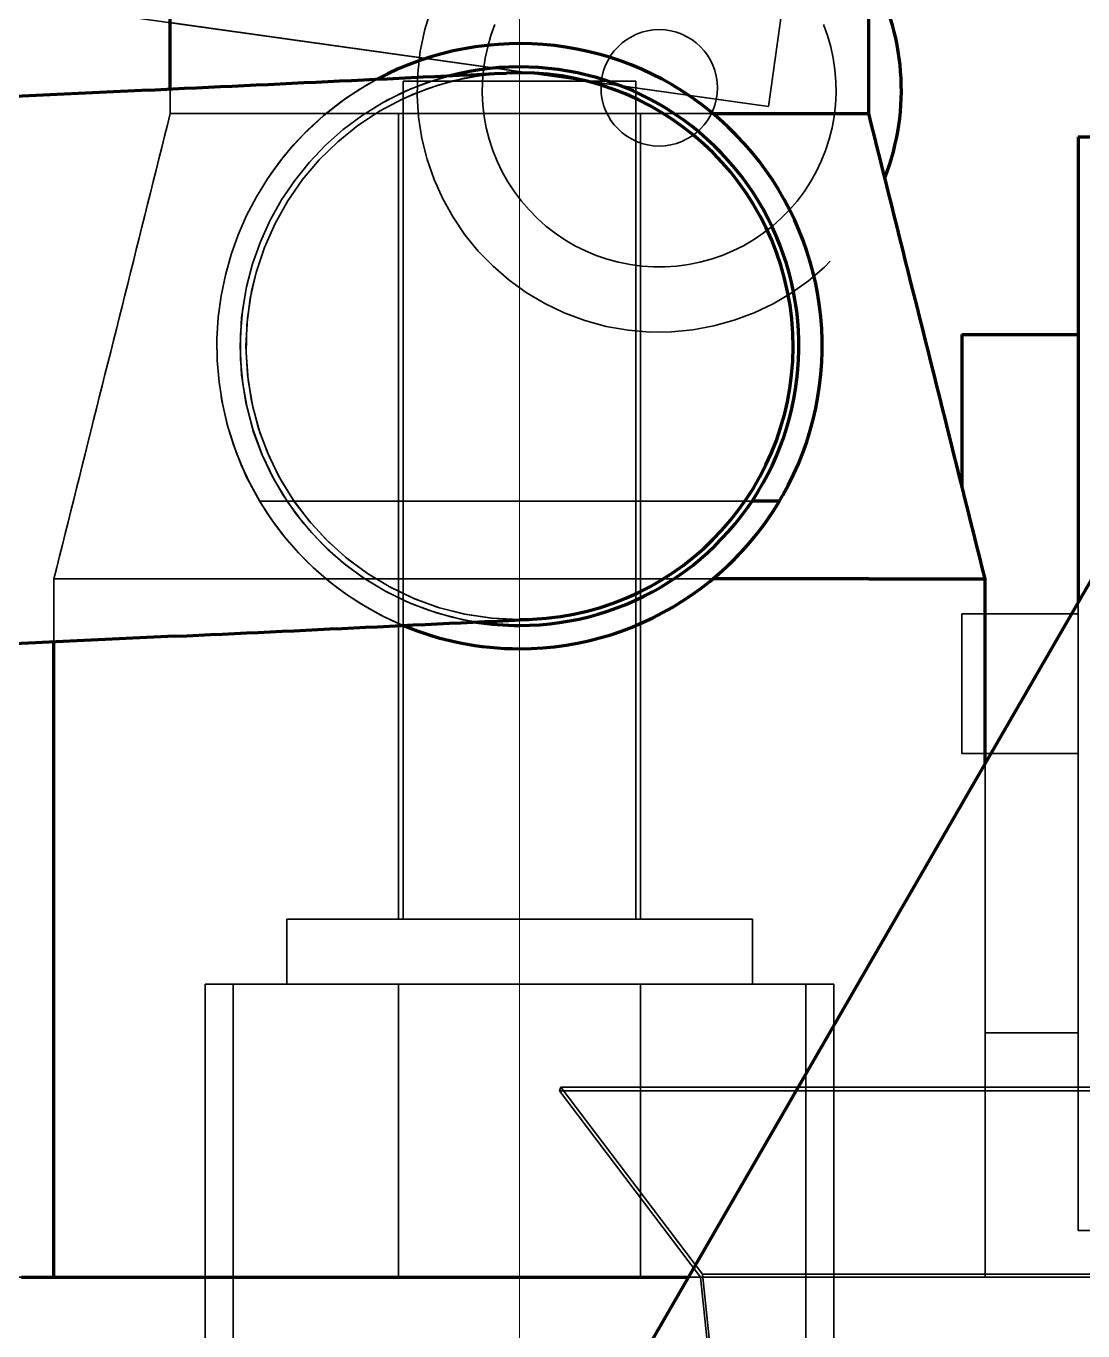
# Model space of a CAD drawing. Header units: millimetres. Extents: x 0 to 2382, y 0 to 420.
# Drawn here: x 292.79 to 297.33, y 332.71 to 338.31 of the extents above; entities that cross this region are included whole.
import ezdxf

# ---------------------------------------------------------------- set-up
doc = ezdxf.new("R2010")
doc.units = ezdxf.units.MM
doc.linetypes.add('IRAM-E-TRAZOS', pattern=[5, 4, -1])
doc.linetypes.add('IRAM-F-TRAZO-PUNTO', pattern=[20, 15, -2, 1, -2])
for name, color, linetype, lineweight in [('01-VISIBLE', 7, 'CONTINUOUS', 70), ('02-OCULTA', 4, 'IRAM-E-TRAZOS', 35), ('03-EJE', 1, 'IRAM-F-TRAZO-PUNTO', 18), ('08-FINA', 5, 'CONTINUOUS', 18)]:
    doc.layers.add(name, color=color, linetype=linetype, lineweight=lineweight)

msp = doc.modelspace()

# ---------------------------------------------------------------- linework, layer by layer
at = {"layer": '01-VISIBLE'}
for p, q in [((293.4125, 338.0432), (293.4125, 339.6382)), ((296.4125, 337.9382), (296.4125, 339.6382)), ((293.3204, 338.0388), (283.5379, 337.5735)), ((295.7432, 337.9382), (296.4125, 337.9382)), ((297.3125, 337.8382), (298.4671, 337.8382)), ((296.8125, 336.9882), (297.3125, 336.9882)), ((295.1524, 332.0971), (297.8126, 336.7047)), ((296.4125, 335.9382), (295.7432, 335.9382)), ((296.4125, 335.9382), (296.9125, 335.9382)), ((296.9125, 335.1456), (296.9125, 335.9382)), ((293.432, 335.6915), (283.6495, 335.2262)), ((292.9125, 332.9382), (292.9125, 335.6668))]:
    msp.add_line(p, q, dxfattribs=at)
for points in [[(293.3204, 338.0388), (293.3716, 338.0413), (293.4228, 338.0437), (293.474, 338.0461), (293.5252, 338.0486), (293.5764, 338.051), (293.6276, 338.0534), (293.6789, 338.0559), (293.7301, 338.0583), (293.7813, 338.0607), (293.8325, 338.0632), (293.8837, 338.0656), (293.9349, 338.0681), (293.9861, 338.0705), (294.0373, 338.0729), (294.0885, 338.0754), (294.1397, 338.0778), (294.191, 338.0802), (294.2422, 338.0827), (294.2934, 338.0851), (294.3446, 338.0875), (294.3958, 338.09), (294.447, 338.0924), (294.4982, 338.0948), (294.5494, 338.0973), (294.6006, 338.0997), (294.6518, 338.1022), (294.703, 338.1046), (294.7543, 338.107), (294.8055, 338.1095), (294.8567, 338.1119)], [(296.9125, 335.9382), (296.9003, 335.987), (296.8881, 336.0358), (296.8759, 336.0846), (296.8637, 336.1333), (296.8515, 336.1821), (296.8393, 336.2309), (296.8271, 336.2797), (296.8149, 336.3285), (296.8027, 336.3772), (296.7905, 336.426), (296.7784, 336.4748), (296.7662, 336.5236), (296.754, 336.5724), (296.7418, 336.6212), (296.7296, 336.6699), (296.7174, 336.7187), (296.7052, 336.7675), (296.693, 336.8163), (296.6808, 336.8651), (296.6686, 336.9138), (296.6564, 336.9626), (296.6442, 337.0114), (296.632, 337.0602), (296.6198, 337.109), (296.6076, 337.1577), (296.5954, 337.2065), (296.5832, 337.2553), (296.571, 337.3041), (296.5588, 337.3529), (296.5466, 337.4016), (296.5345, 337.4504), (296.5223, 337.4992), (296.5101, 337.548), (296.4979, 337.5968), (296.4857, 337.6455), (296.4735, 337.6943), (296.4613, 337.7431), (296.4491, 337.7919), (296.4369, 337.8407), (296.4247, 337.8894), (296.4125, 337.9382)], [(297.3125, 337.8382), (297.3125, 337.7869), (297.3125, 337.7357), (297.3125, 337.6844), (297.3125, 337.6331), (297.3125, 337.5818), (297.3125, 337.5306), (297.3125, 337.4793), (297.3125, 337.428), (297.3125, 337.3767), (297.3125, 337.3255), (297.3125, 337.2742), (297.3125, 337.2229), (297.3125, 337.1716), (297.3125, 337.1204), (297.3125, 337.0691), (297.3125, 337.0178), (297.3125, 336.9665), (297.3125, 336.9153), (297.3125, 336.864), (297.3125, 336.8127), (297.3125, 336.7614), (297.3125, 336.7102), (297.3125, 336.6589), (297.3125, 336.6076), (297.3125, 336.5563), (297.3125, 336.5051), (297.3125, 336.4538), (297.3125, 336.4025), (297.3125, 336.3512), (297.3125, 336.2999), (297.3125, 336.2487), (297.3125, 336.1974), (297.3125, 336.1461), (297.3125, 336.0948), (297.3125, 336.0436), (297.3125, 335.9923), (297.3125, 335.941), (297.3125, 335.8897), (297.3125, 335.8385)], [(296.8125, 336.9882), (296.8125, 336.9382), (296.8125, 336.8882), (296.8125, 336.8382), (296.8125, 336.7882), (296.8125, 336.7382), (296.8125, 336.6882), (296.8125, 336.6382), (296.8125, 336.5882), (296.8125, 336.5382), (296.8125, 336.4882), (296.8125, 336.4382), (296.8125, 336.3882), (296.8125, 336.3382)], [(295.7432, 335.9382), (295.7848, 335.9743), (295.8249, 336.0122), (295.8633, 336.0517), (295.9, 336.0928), (295.935, 336.1354), (295.9681, 336.1794), (295.9993, 336.2249), (296.0285, 336.2716)], [(296.0285, 336.2716), (296.0088, 336.2716), (295.9891, 336.2716), (295.9694, 336.2716), (295.9497, 336.2716), (295.93, 336.2716), (295.9103, 336.2716)], [(293.432, 335.6915), (293.4832, 335.6939), (293.5345, 335.6964), (293.5857, 335.6988), (293.6369, 335.7012), (293.6881, 335.7037), (293.7393, 335.7061), (293.7905, 335.7085), (293.8417, 335.711), (293.8929, 335.7134), (293.9441, 335.7158), (293.9953, 335.7183), (294.0466, 335.7207), (294.0978, 335.7231), (294.149, 335.7256), (294.2002, 335.728), (294.2514, 335.7305), (294.3026, 335.7329), (294.3538, 335.7353), (294.405, 335.7378), (294.4562, 335.7402), (294.5074, 335.7426), (294.5586, 335.7451), (294.6099, 335.7475), (294.6611, 335.7499), (294.7123, 335.7524), (294.7635, 335.7548), (294.8147, 335.7572), (294.8659, 335.7597), (294.9171, 335.7621), (294.9683, 335.7646)], [(292.773, 332.9382), (292.8233, 332.9382), (292.8736, 332.9382), (292.9238, 332.9382), (292.9741, 332.9382), (293.0244, 332.9382), (293.0746, 332.9382), (293.1249, 332.9382), (293.1751, 332.9382), (293.2254, 332.9382), (293.2757, 332.9382), (293.3259, 332.9382), (293.3762, 332.9382), (293.4265, 332.9382), (293.4767, 332.9382), (293.527, 332.9382), (293.5772, 332.9382), (293.6275, 332.9382), (293.6778, 332.9382), (293.728, 332.9382), (293.7783, 332.9382), (293.8286, 332.9382), (293.8788, 332.9382), (293.9291, 332.9382), (293.9794, 332.9382), (294.0296, 332.9382), (294.0799, 332.9382), (294.1301, 332.9382), (294.1804, 332.9382), (294.2307, 332.9382), (294.2809, 332.9382), (294.3312, 332.9382), (294.3815, 332.9382), (294.4317, 332.9382), (294.482, 332.9382), (294.5323, 332.9382), (294.5825, 332.9382), (294.6328, 332.9382), (294.683, 332.9382), (294.7333, 332.9382), (294.7836, 332.9382), (294.8338, 332.9382), (294.8841, 332.9382), (294.9344, 332.9382), (294.9846, 332.9382), (295.0349, 332.9382), (295.0851, 332.9382), (295.1354, 332.9382), (295.1857, 332.9382), (295.2359, 332.9382), (295.2862, 332.9382), (295.3365, 332.9382), (295.3867, 332.9382), (295.437, 332.9382), (295.4873, 332.9382), (295.5375, 332.9382), (295.5878, 332.9382), (295.638, 332.9382)]]:
    msp.add_lwpolyline(points, dxfattribs=at)
for centre, radius, start, end in [((295.5125, 338.0382), 1.04, -21.255, 30.0733), ((294.9125, 336.9382), 1.3, -90, 118.0547), ((294.9125, 336.9382), 1.2, -90, 104.4389), ((294.9125, 336.9382), 1.175, -87.2769, 92.7231), ((294.9125, 336.9382), 1.3, -112.6086, -90), ((294.9125, 336.9382), 1.2, -98.9928, -90), ((294.9125, 336.9382), 1.175, -90, -87.2769)]:
    msp.add_arc(centre, radius, start, end, dxfattribs=at)
at = {"layer": '02-OCULTA'}
for p, q in [((295.9817, 337.9677), (281.0583, 340.065)), ((293.4125, 337.9382), (293.4125, 339.6382)), ((293.4125, 337.9382), (293.4125, 339.6382)), ((293.4125, 337.9382), (293.4125, 339.6382)), ((296.4125, 337.9382), (296.4125, 339.6382)), ((296.4125, 337.9382), (296.4125, 339.6382)), ((296.4125, 337.9382), (296.4125, 339.6382)), ((295.9817, 337.9677), (296.2044, 339.5521)), ((295.9817, 337.9677), (296.2044, 339.5521)), ((295.9817, 337.9677), (293.4125, 338.3287)), ((294.4125, 334.4769), (294.4125, 338.0769)), ((295.4125, 334.4769), (295.4125, 338.0769)), ((295.4125, 338.0477), (295.4125, 338.0769)), ((293.4125, 337.9382), (293.4125, 338.0432)), ((293.4125, 337.9382), (295.7432, 337.9382)), ((296.4125, 337.9382), (293.4125, 337.9382)), ((296.4125, 337.9382), (293.4125, 337.9382)), ((296.4125, 337.9382), (293.4125, 337.9382)), ((294.3925, 334.4769), (294.3925, 337.9382)), ((295.4325, 334.4769), (295.4325, 337.9382)), ((297.8126, 336.7047), (295.1524, 332.0971)), ((292.9125, 335.9382), (293.4125, 335.9382)), ((293.4125, 335.9382), (292.9125, 335.9382)), ((292.9125, 335.6668), (292.9125, 335.9382)), ((292.9125, 332.9382), (292.9125, 335.9382)), ((294.0818, 335.9382), (293.4125, 335.9382)), ((296.4125, 335.9382), (293.4125, 335.9382)), ((296.9125, 335.9382), (296.4125, 335.9382)), ((296.9125, 332.9382), (296.9125, 335.9382)), ((296.8125, 335.7882), (297.3125, 335.7882)), ((296.8125, 335.1882), (297.3125, 335.1882)), ((296.9125, 332.9382), (296.9125, 335.1456)), ((293.9125, 334.1969), (293.9125, 334.4769)), ((295.9125, 334.1969), (295.9125, 334.4769)), ((293.5625, 330.6969), (293.5625, 334.1969)), ((293.6825, 330.6969), (293.6825, 334.1969)), ((294.3925, 332.9382), (294.3925, 334.1969)), ((295.4325, 332.9382), (295.4325, 334.1969)), ((296.1425, 330.6969), (296.1425, 334.1969)), ((296.2625, 330.6969), (296.2625, 334.1969)), ((296.9125, 333.9882), (297.3125, 333.9882)), ((295.0843, 333.7382), (295.0898, 333.7549)), ((297.6879, 333.7549), (295.0898, 333.7549)), ((295.0898, 333.7549), (295.6989, 332.9504)), ((297.6824, 333.7382), (295.0843, 333.7382)), ((295.69, 332.9382), (295.0843, 333.7382)), ((297.3125, 333.1382), (298.6865, 333.1382)), ((296.4125, 332.9382), (293.4125, 332.9382)), ((296.4125, 332.9382), (293.4125, 332.9382)), ((298.288, 332.9382), (295.69, 332.9382)), ((295.815, 331.7382), (295.69, 332.9382)), ((298.297, 332.9504), (295.6989, 332.9504)), ((295.6989, 332.9504), (295.825, 331.7403))]:
    msp.add_line(p, q, dxfattribs=at)
for points in [[(296.2182, 338.3203), (296.2353, 338.2731), (296.2493, 338.2248), (296.26, 338.1757), (296.2674, 338.126), (296.2716, 338.0759), (296.2724, 338.0257), (296.2699, 337.9755), (296.2641, 337.9255), (296.255, 337.8761), (296.2427, 337.8274), (296.2272, 337.7796), (296.2085, 337.7329), (296.1868, 337.6876), (296.1621, 337.6438), (296.1346, 337.6017), (296.1044, 337.5616), (296.0716, 337.5235), (296.0364, 337.4877), (295.9989, 337.4542), (295.9592, 337.4233), (295.9176, 337.3952), (295.8742, 337.3698), (295.8293, 337.3474), (295.7829, 337.328), (295.7354, 337.3116), (295.6869, 337.2985), (295.6376, 337.2886), (295.5878, 337.282), (295.5376, 337.2786), (295.4874, 337.2786), (295.4372, 337.282), (295.3874, 337.2886), (295.3381, 337.2985), (295.2896, 337.3116), (295.2421, 337.328), (295.1957, 337.3474), (295.1507, 337.3698), (295.1074, 337.3951), (295.0658, 337.4233), (295.0261, 337.4542), (294.9886, 337.4877), (294.9534, 337.5235), (294.9206, 337.5616), (294.8904, 337.6018), (294.8629, 337.6438), (294.8382, 337.6876), (294.8165, 337.7329), (294.7978, 337.7796), (294.7823, 337.8274), (294.7699, 337.8761), (294.7609, 337.9255), (294.7551, 337.9755), (294.7526, 338.0257), (294.7535, 338.0759), (294.7576, 338.126), (294.7651, 338.1757), (294.7758, 338.2248), (294.7897, 338.2731), (294.8068, 338.3203)], [(294.9125, 338.0769), (294.8625, 338.0769), (294.8125, 338.0769), (294.7625, 338.0769), (294.7125, 338.0769), (294.6625, 338.0769), (294.6125, 338.0769), (294.5625, 338.0769), (294.5125, 338.0769), (294.4625, 338.0769), (294.4125, 338.0769)], [(294.4125, 338.0769), (294.4625, 338.0769), (294.5125, 338.0769), (294.5625, 338.0769), (294.6125, 338.0769), (294.6625, 338.0769), (294.7125, 338.0769), (294.7625, 338.0769), (294.8125, 338.0769), (294.8625, 338.0769), (294.9125, 338.0769), (294.9625, 338.0769), (295.0125, 338.0769), (295.0625, 338.0769), (295.1125, 338.0769), (295.1625, 338.0769), (295.2125, 338.0769), (295.2625, 338.0769), (295.3125, 338.0769), (295.3625, 338.0769), (295.4125, 338.0769)], [(295.4125, 338.0769), (295.3625, 338.0769), (295.3125, 338.0769), (295.2625, 338.0769), (295.2125, 338.0769), (295.1625, 338.0769), (295.1125, 338.0769), (295.0625, 338.0769), (295.0125, 338.0769), (294.9625, 338.0769), (294.9125, 338.0769)], [(295.2045, 338.0769), (295.2392, 338.072), (295.2739, 338.0671), (295.3085, 338.0623), (295.3432, 338.0574), (295.3778, 338.0525), (295.4125, 338.0477)], [(295.4125, 338.0477), (295.3778, 338.0525), (295.3432, 338.0574), (295.3085, 338.0623), (295.2739, 338.0671), (295.2392, 338.072), (295.2045, 338.0769)], [(295.2045, 338.0769), (295.2392, 338.0769), (295.2739, 338.0769), (295.3085, 338.0769), (295.3432, 338.0769), (295.3778, 338.0769), (295.4125, 338.0769)], [(295.4125, 338.0769), (295.3778, 338.0769), (295.3432, 338.0769), (295.3085, 338.0769), (295.2739, 338.0769), (295.2392, 338.0769), (295.2045, 338.0769)], [(292.9125, 335.9382), (292.9247, 335.987), (292.9369, 336.0358), (292.9491, 336.0846), (292.9613, 336.1333), (292.9735, 336.1821), (292.9857, 336.2309), (292.9979, 336.2797), (293.0101, 336.3285), (293.0223, 336.3772), (293.0345, 336.426), (293.0466, 336.4748), (293.0588, 336.5236), (293.071, 336.5724), (293.0832, 336.6212), (293.0954, 336.6699), (293.1076, 336.7187), (293.1198, 336.7675), (293.132, 336.8163), (293.1442, 336.8651), (293.1564, 336.9138), (293.1686, 336.9626), (293.1808, 337.0114), (293.193, 337.0602), (293.2052, 337.109), (293.2174, 337.1577), (293.2296, 337.2065), (293.2418, 337.2553), (293.254, 337.3041), (293.2662, 337.3529), (293.2784, 337.4016), (293.2905, 337.4504), (293.3027, 337.4992), (293.3149, 337.548), (293.3271, 337.5968), (293.3393, 337.6455), (293.3515, 337.6943), (293.3637, 337.7431), (293.3759, 337.7919), (293.3881, 337.8407), (293.4003, 337.8894), (293.4125, 337.9382)], [(292.9125, 335.9382), (292.9247, 335.987), (292.9369, 336.0358), (292.9491, 336.0846), (292.9613, 336.1333), (292.9735, 336.1821), (292.9857, 336.2309), (292.9979, 336.2797), (293.0101, 336.3285), (293.0223, 336.3772), (293.0345, 336.426), (293.0466, 336.4748), (293.0588, 336.5236), (293.071, 336.5724), (293.0832, 336.6212), (293.0954, 336.6699), (293.1076, 336.7187), (293.1198, 336.7675), (293.132, 336.8163), (293.1442, 336.8651), (293.1564, 336.9138), (293.1686, 336.9626), (293.1808, 337.0114), (293.193, 337.0602), (293.2052, 337.109), (293.2174, 337.1577), (293.2296, 337.2065), (293.2418, 337.2553), (293.254, 337.3041), (293.2662, 337.3529), (293.2784, 337.4016), (293.2905, 337.4504), (293.3027, 337.4992), (293.3149, 337.548), (293.3271, 337.5968), (293.3393, 337.6455), (293.3515, 337.6943), (293.3637, 337.7431), (293.3759, 337.7919), (293.3881, 337.8407), (293.4003, 337.8894), (293.4125, 337.9382)], [(294.9125, 337.9382), (294.8605, 337.9382), (294.8085, 337.9382), (294.7565, 337.9382), (294.7045, 337.9382), (294.6525, 337.9382), (294.6005, 337.9382), (294.5485, 337.9382), (294.4965, 337.9382), (294.4445, 337.9382), (294.3925, 337.9382)], [(294.3925, 337.9382), (294.4445, 337.9382), (294.4965, 337.9382), (294.5485, 337.9382), (294.6005, 337.9382), (294.6525, 337.9382), (294.7045, 337.9382), (294.7565, 337.9382), (294.8085, 337.9382), (294.8605, 337.9382), (294.9125, 337.9382), (294.9645, 337.9382), (295.0165, 337.9382), (295.0685, 337.9382), (295.1205, 337.9382), (295.1725, 337.9382), (295.2245, 337.9382), (295.2765, 337.9382), (295.3285, 337.9382), (295.3805, 337.9382), (295.4325, 337.9382)], [(295.4325, 337.9382), (295.3805, 337.9382), (295.3285, 337.9382), (295.2765, 337.9382), (295.2245, 337.9382), (295.1725, 337.9382), (295.1205, 337.9382), (295.0685, 337.9382), (295.0165, 337.9382), (294.9645, 337.9382), (294.9125, 337.9382)], [(296.9125, 335.9382), (296.9003, 335.987), (296.8881, 336.0358), (296.8759, 336.0846), (296.8637, 336.1333), (296.8515, 336.1821), (296.8393, 336.2309), (296.8271, 336.2797), (296.8149, 336.3285), (296.8027, 336.3772), (296.7905, 336.426), (296.7784, 336.4748), (296.7662, 336.5236), (296.754, 336.5724), (296.7418, 336.6212), (296.7296, 336.6699), (296.7174, 336.7187), (296.7052, 336.7675), (296.693, 336.8163), (296.6808, 336.8651), (296.6686, 336.9138), (296.6564, 336.9626), (296.6442, 337.0114), (296.632, 337.0602), (296.6198, 337.109), (296.6076, 337.1577), (296.5954, 337.2065), (296.5832, 337.2553), (296.571, 337.3041), (296.5588, 337.3529), (296.5466, 337.4016), (296.5345, 337.4504), (296.5223, 337.4992), (296.5101, 337.548), (296.4979, 337.5968), (296.4857, 337.6455), (296.4735, 337.6943), (296.4613, 337.7431), (296.4491, 337.7919), (296.4369, 337.8407), (296.4247, 337.8894), (296.4125, 337.9382)], [(297.3125, 333.1382), (297.3125, 333.1882), (297.3125, 333.2382), (297.3125, 333.2882), (297.3125, 333.3382), (297.3125, 333.3882), (297.3125, 333.4382), (297.3125, 333.4882), (297.3125, 333.5382), (297.3125, 333.5882), (297.3125, 333.6382), (297.3125, 333.6882), (297.3125, 333.7382), (297.3125, 333.7882), (297.3125, 333.8382), (297.3125, 333.8882), (297.3125, 333.9382), (297.3125, 333.9882), (297.3125, 334.0382), (297.3125, 334.0882), (297.3125, 334.1382), (297.3125, 334.1882), (297.3125, 334.2382), (297.3125, 334.2882), (297.3125, 334.3382), (297.3125, 334.3882), (297.3125, 334.4382), (297.3125, 334.4882), (297.3125, 334.5382), (297.3125, 334.5882), (297.3125, 334.6382), (297.3125, 334.6882), (297.3125, 334.7382), (297.3125, 334.7882), (297.3125, 334.8382), (297.3125, 334.8882), (297.3125, 334.9382), (297.3125, 334.9882), (297.3125, 335.0382), (297.3125, 335.0882), (297.3125, 335.1382), (297.3125, 335.1882), (297.3125, 335.2382), (297.3125, 335.2882), (297.3125, 335.3382), (297.3125, 335.3882), (297.3125, 335.4382), (297.3125, 335.4882), (297.3125, 335.5382), (297.3125, 335.5882), (297.3125, 335.6382), (297.3125, 335.6882), (297.3125, 335.7382), (297.3125, 335.7882), (297.3125, 335.8382), (297.3125, 335.8882), (297.3125, 335.9382), (297.3125, 335.9882), (297.3125, 336.0382), (297.3125, 336.0882), (297.3125, 336.1382), (297.3125, 336.1882), (297.3125, 336.2382), (297.3125, 336.2882), (297.3125, 336.3382), (297.3125, 336.3882), (297.3125, 336.4382), (297.3125, 336.4882), (297.3125, 336.5382), (297.3125, 336.5882), (297.3125, 336.6382), (297.3125, 336.6882), (297.3125, 336.7382), (297.3125, 336.7882), (297.3125, 336.8382), (297.3125, 336.8882), (297.3125, 336.9382), (297.3125, 336.9882), (297.3125, 337.0382), (297.3125, 337.0882), (297.3125, 337.1382), (297.3125, 337.1882), (297.3125, 337.2382), (297.3125, 337.2882), (297.3125, 337.3382), (297.3125, 337.3882), (297.3125, 337.4382), (297.3125, 337.4882), (297.3125, 337.5382), (297.3125, 337.5882), (297.3125, 337.6382), (297.3125, 337.6882), (297.3125, 337.7382), (297.3125, 337.7882), (297.3125, 337.8382)], [(296.8125, 336.3382), (296.8125, 336.3924), (296.8125, 336.4466), (296.8125, 336.5007), (296.8125, 336.5549), (296.8125, 336.6091), (296.8125, 336.6632), (296.8125, 336.7174), (296.8125, 336.7716), (296.8125, 336.8257), (296.8125, 336.8799), (296.8125, 336.9341), (296.8125, 336.9882)], [(297.3125, 333.9882), (297.3125, 334.0382), (297.3125, 334.0882), (297.3125, 334.1382), (297.3125, 334.1882), (297.3125, 334.2382), (297.3125, 334.2882), (297.3125, 334.3382), (297.3125, 334.3882), (297.3125, 334.4382), (297.3125, 334.4882), (297.3125, 334.5382), (297.3125, 334.5882), (297.3125, 334.6382), (297.3125, 334.6882), (297.3125, 334.7382), (297.3125, 334.7882), (297.3125, 334.8382), (297.3125, 334.8882), (297.3125, 334.9382), (297.3125, 334.9882), (297.3125, 335.0382), (297.3125, 335.0882), (297.3125, 335.1382), (297.3125, 335.1882), (297.3125, 335.2382), (297.3125, 335.2882), (297.3125, 335.3382), (297.3125, 335.3882), (297.3125, 335.4382), (297.3125, 335.4882), (297.3125, 335.5382), (297.3125, 335.5882), (297.3125, 335.6382), (297.3125, 335.6882), (297.3125, 335.7382), (297.3125, 335.7882), (297.3125, 335.8382), (297.3125, 335.8882), (297.3125, 335.9382), (297.3125, 335.9882), (297.3125, 336.0382), (297.3125, 336.0882), (297.3125, 336.1382), (297.3125, 336.1882), (297.3125, 336.2382), (297.3125, 336.2882), (297.3125, 336.3382), (297.3125, 336.3882), (297.3125, 336.4382), (297.3125, 336.4882), (297.3125, 336.5382), (297.3125, 336.5882), (297.3125, 336.6382), (297.3125, 336.6882), (297.3125, 336.7382), (297.3125, 336.7882), (297.3125, 336.8382), (297.3125, 336.8882), (297.3125, 336.9382), (297.3125, 336.9882)], [(297.3125, 336.9882), (297.3125, 336.9382), (297.3125, 336.8882), (297.3125, 336.8382), (297.3125, 336.7882), (297.3125, 336.7382), (297.3125, 336.6882), (297.3125, 336.6382), (297.3125, 336.5882), (297.3125, 336.5382), (297.3125, 336.4882), (297.3125, 336.4382), (297.3125, 336.3882), (297.3125, 336.3382), (297.3125, 336.2882), (297.3125, 336.2382), (297.3125, 336.1882), (297.3125, 336.1382), (297.3125, 336.0882), (297.3125, 336.0382), (297.3125, 335.9882), (297.3125, 335.9382), (297.3125, 335.8882), (297.3125, 335.8382), (297.3125, 335.7882), (297.3125, 335.7382), (297.3125, 335.6882), (297.3125, 335.6382), (297.3125, 335.5882), (297.3125, 335.5382), (297.3125, 335.4882), (297.3125, 335.4382), (297.3125, 335.3882), (297.3125, 335.3382), (297.3125, 335.2882), (297.3125, 335.2382), (297.3125, 335.1882), (297.3125, 335.1382), (297.3125, 335.0882), (297.3125, 335.0382), (297.3125, 334.9882), (297.3125, 334.9382), (297.3125, 334.8882), (297.3125, 334.8382), (297.3125, 334.7882), (297.3125, 334.7382), (297.3125, 334.6882), (297.3125, 334.6382), (297.3125, 334.5882), (297.3125, 334.5382), (297.3125, 334.4882), (297.3125, 334.4382), (297.3125, 334.3882), (297.3125, 334.3382), (297.3125, 334.2882), (297.3125, 334.2382), (297.3125, 334.1882), (297.3125, 334.1382), (297.3125, 334.0882), (297.3125, 334.0382), (297.3125, 333.9882)], [(296.8125, 336.3382), (296.825, 336.2882), (296.8375, 336.2382), (296.85, 336.1882), (296.8625, 336.1382), (296.875, 336.0882), (296.8875, 336.0382), (296.9, 335.9882), (296.9125, 335.9382)], [(296.9125, 335.9382), (296.9, 335.9882), (296.8875, 336.0382), (296.875, 336.0882), (296.8625, 336.1382), (296.85, 336.1882), (296.8375, 336.2382), (296.825, 336.2882), (296.8125, 336.3382)], [(295.9103, 336.2716), (295.8599, 336.2716), (295.8096, 336.2716), (295.7593, 336.2716), (295.709, 336.2716), (295.6586, 336.2716), (295.6083, 336.2716), (295.558, 336.2716), (295.5076, 336.2716), (295.4573, 336.2716), (295.407, 336.2716), (295.3567, 336.2716), (295.3063, 336.2716), (295.256, 336.2716), (295.2057, 336.2716), (295.1553, 336.2716), (295.105, 336.2716), (295.0547, 336.2716), (295.0044, 336.2716), (294.954, 336.2716), (294.9037, 336.2716), (294.8534, 336.2716), (294.803, 336.2716), (294.7527, 336.2716), (294.7024, 336.2716), (294.652, 336.2716), (294.6017, 336.2716), (294.5514, 336.2716), (294.5011, 336.2716), (294.4507, 336.2716), (294.4004, 336.2716), (294.3501, 336.2716), (294.2997, 336.2716), (294.2494, 336.2716), (294.1991, 336.2716), (294.1488, 336.2716), (294.0984, 336.2716), (294.0481, 336.2716), (293.9978, 336.2716), (293.9474, 336.2716), (293.8971, 336.2716), (293.8468, 336.2716), (293.7965, 336.2716)], [(294.0818, 335.9382), (294.0402, 335.9743), (294.0001, 336.0122), (293.9617, 336.0517), (293.925, 336.0928), (293.89, 336.1354), (293.8569, 336.1794), (293.8257, 336.2249), (293.7965, 336.2716)], [(293.4125, 335.9382), (293.3625, 335.9382), (293.3125, 335.9382), (293.2625, 335.9382), (293.2125, 335.9382), (293.1625, 335.9382), (293.1125, 335.9382), (293.0625, 335.9382), (293.0125, 335.9382), (292.9625, 335.9382), (292.9125, 335.9382)], [(293.4125, 335.9382), (293.3625, 335.9382), (293.3125, 335.9382), (293.2625, 335.9382), (293.2125, 335.9382), (293.1625, 335.9382), (293.1125, 335.9382), (293.0625, 335.9382), (293.0125, 335.9382), (292.9625, 335.9382), (292.9125, 335.9382)], [(296.4125, 335.9382), (296.4625, 335.9382), (296.5125, 335.9382), (296.5625, 335.9382), (296.6125, 335.9382), (296.6625, 335.9382), (296.7125, 335.9382), (296.7625, 335.9382), (296.8125, 335.9382), (296.8625, 335.9382), (296.9125, 335.9382)], [(296.4125, 335.9382), (296.4625, 335.9382), (296.5125, 335.9382), (296.5625, 335.9382), (296.6125, 335.9382), (296.6625, 335.9382), (296.7125, 335.9382), (296.7625, 335.9382), (296.8125, 335.9382), (296.8625, 335.9382), (296.9125, 335.9382)], [(296.9125, 333.9882), (296.9125, 334.0382), (296.9125, 334.0882), (296.9125, 334.1382), (296.9125, 334.1882), (296.9125, 334.2382), (296.9125, 334.2882), (296.9125, 334.3382), (296.9125, 334.3882), (296.9125, 334.4382), (296.9125, 334.4882), (296.9125, 334.5382), (296.9125, 334.5882), (296.9125, 334.6382), (296.9125, 334.6882), (296.9125, 334.7382), (296.9125, 334.7882), (296.9125, 334.8382), (296.9125, 334.8882), (296.9125, 334.9382), (296.9125, 334.9882), (296.9125, 335.0382), (296.9125, 335.0882), (296.9125, 335.1382), (296.9125, 335.1882), (296.9125, 335.2382), (296.9125, 335.2882), (296.9125, 335.3382), (296.9125, 335.3882), (296.9125, 335.4382), (296.9125, 335.4882), (296.9125, 335.5382), (296.9125, 335.5882), (296.9125, 335.6382), (296.9125, 335.6882), (296.9125, 335.7382), (296.9125, 335.7882), (296.9125, 335.8382), (296.9125, 335.8882), (296.9125, 335.9382)], [(296.9125, 335.9382), (296.9125, 335.8882), (296.9125, 335.8382), (296.9125, 335.7882), (296.9125, 335.7382), (296.9125, 335.6882), (296.9125, 335.6382), (296.9125, 335.5882), (296.9125, 335.5382), (296.9125, 335.4882), (296.9125, 335.4382), (296.9125, 335.3882), (296.9125, 335.3382), (296.9125, 335.2882), (296.9125, 335.2382), (296.9125, 335.1882), (296.9125, 335.1382), (296.9125, 335.0882), (296.9125, 335.0382), (296.9125, 334.9882), (296.9125, 334.9382), (296.9125, 334.8882), (296.9125, 334.8382), (296.9125, 334.7882), (296.9125, 334.7382), (296.9125, 334.6882), (296.9125, 334.6382), (296.9125, 334.5882), (296.9125, 334.5382), (296.9125, 334.4882), (296.9125, 334.4382), (296.9125, 334.3882), (296.9125, 334.3382), (296.9125, 334.2882), (296.9125, 334.2382), (296.9125, 334.1882), (296.9125, 334.1382), (296.9125, 334.0882), (296.9125, 334.0382), (296.9125, 333.9882)], [(297.3125, 335.8385), (297.3125, 335.7885), (297.3125, 335.7385), (297.3125, 335.6885), (297.3125, 335.6384), (297.3125, 335.5884), (297.3125, 335.5384), (297.3125, 335.4884), (297.3125, 335.4384), (297.3125, 335.3884), (297.3125, 335.3384), (297.3125, 335.2884), (297.3125, 335.2384), (297.3125, 335.1884), (297.3125, 335.1384), (297.3125, 335.0884), (297.3125, 335.0384), (297.3125, 334.9884), (297.3125, 334.9384), (297.3125, 334.8884), (297.3125, 334.8384), (297.3125, 334.7884), (297.3125, 334.7384), (297.3125, 334.6884), (297.3125, 334.6384), (297.3125, 334.5884), (297.3125, 334.5383), (297.3125, 334.4883), (297.3125, 334.4383), (297.3125, 334.3883), (297.3125, 334.3383), (297.3125, 334.2883), (297.3125, 334.2383), (297.3125, 334.1883), (297.3125, 334.1383), (297.3125, 334.0883), (297.3125, 334.0383), (297.3125, 333.9883), (297.3125, 333.9383), (297.3125, 333.8883), (297.3125, 333.8383), (297.3125, 333.7883), (297.3125, 333.7383), (297.3125, 333.6883), (297.3125, 333.6383), (297.3125, 333.5883), (297.3125, 333.5383), (297.3125, 333.4883), (297.3125, 333.4383), (297.3125, 333.3882), (297.3125, 333.3382), (297.3125, 333.2882), (297.3125, 333.2382), (297.3125, 333.1882), (297.3125, 333.1382)], [(296.8125, 335.1882), (296.8125, 335.2382), (296.8125, 335.2882), (296.8125, 335.3382), (296.8125, 335.3882), (296.8125, 335.4382), (296.8125, 335.4882), (296.8125, 335.5382), (296.8125, 335.5882), (296.8125, 335.6382), (296.8125, 335.6882), (296.8125, 335.7382), (296.8125, 335.7882)], [(296.8125, 335.7882), (296.8125, 335.7382), (296.8125, 335.6882), (296.8125, 335.6382), (296.8125, 335.5882), (296.8125, 335.5382), (296.8125, 335.4882), (296.8125, 335.4382), (296.8125, 335.3882), (296.8125, 335.3382), (296.8125, 335.2882), (296.8125, 335.2382), (296.8125, 335.1882)], [(297.3125, 335.1882), (297.3125, 335.2382), (297.3125, 335.2882), (297.3125, 335.3382), (297.3125, 335.3882), (297.3125, 335.4382), (297.3125, 335.4882), (297.3125, 335.5382), (297.3125, 335.5882), (297.3125, 335.6382), (297.3125, 335.6882), (297.3125, 335.7382), (297.3125, 335.7882)], [(297.3125, 335.7882), (297.3125, 335.7382), (297.3125, 335.6882), (297.3125, 335.6382), (297.3125, 335.5882), (297.3125, 335.5382), (297.3125, 335.4882), (297.3125, 335.4382), (297.3125, 335.3882), (297.3125, 335.3382), (297.3125, 335.2882), (297.3125, 335.2382), (297.3125, 335.1882)], [(294.9125, 334.4769), (294.8625, 334.4769), (294.8125, 334.4769), (294.7625, 334.4769), (294.7125, 334.4769), (294.6625, 334.4769), (294.6125, 334.4769), (294.5625, 334.4769), (294.5125, 334.4769), (294.4625, 334.4769), (294.4125, 334.4769), (294.3625, 334.4769), (294.3125, 334.4769), (294.2625, 334.4769), (294.2125, 334.4769), (294.1625, 334.4769), (294.1125, 334.4769), (294.0625, 334.4769), (294.0125, 334.4769), (293.9625, 334.4769), (293.9125, 334.4769)], [(293.9125, 334.4769), (293.9625, 334.4769), (294.0125, 334.4769), (294.0625, 334.4769), (294.1125, 334.4769), (294.1625, 334.4769), (294.2125, 334.4769), (294.2625, 334.4769), (294.3125, 334.4769), (294.3625, 334.4769), (294.4125, 334.4769), (294.4625, 334.4769), (294.5125, 334.4769), (294.5625, 334.4769), (294.6125, 334.4769), (294.6625, 334.4769), (294.7125, 334.4769), (294.7625, 334.4769), (294.8125, 334.4769), (294.8625, 334.4769), (294.9125, 334.4769), (294.9625, 334.4769), (295.0125, 334.4769), (295.0625, 334.4769), (295.1125, 334.4769), (295.1625, 334.4769), (295.2125, 334.4769), (295.2625, 334.4769), (295.3125, 334.4769), (295.3625, 334.4769), (295.4125, 334.4769), (295.4625, 334.4769), (295.5125, 334.4769), (295.5625, 334.4769), (295.6125, 334.4769), (295.6625, 334.4769), (295.7125, 334.4769), (295.7625, 334.4769), (295.8125, 334.4769), (295.8625, 334.4769), (295.9125, 334.4769)], [(294.9125, 334.4769), (294.8605, 334.4769), (294.8085, 334.4769), (294.7565, 334.4769), (294.7045, 334.4769), (294.6525, 334.4769), (294.6005, 334.4769), (294.5485, 334.4769), (294.4965, 334.4769), (294.4445, 334.4769), (294.3925, 334.4769)], [(294.3925, 334.4769), (294.4445, 334.4769), (294.4965, 334.4769), (294.5485, 334.4769), (294.6005, 334.4769), (294.6525, 334.4769), (294.7045, 334.4769), (294.7565, 334.4769), (294.8085, 334.4769), (294.8605, 334.4769), (294.9125, 334.4769), (294.9645, 334.4769), (295.0165, 334.4769), (295.0685, 334.4769), (295.1205, 334.4769), (295.1725, 334.4769), (295.2245, 334.4769), (295.2765, 334.4769), (295.3285, 334.4769), (295.3805, 334.4769), (295.4325, 334.4769)], [(294.9125, 334.4769), (294.8625, 334.4769), (294.8125, 334.4769), (294.7625, 334.4769), (294.7125, 334.4769), (294.6625, 334.4769), (294.6125, 334.4769), (294.5625, 334.4769), (294.5125, 334.4769), (294.4625, 334.4769), (294.4125, 334.4769)], [(294.4125, 334.4769), (294.4625, 334.4769), (294.5125, 334.4769), (294.5625, 334.4769), (294.6125, 334.4769), (294.6625, 334.4769), (294.7125, 334.4769), (294.7625, 334.4769), (294.8125, 334.4769), (294.8625, 334.4769), (294.9125, 334.4769), (294.9625, 334.4769), (295.0125, 334.4769), (295.0625, 334.4769), (295.1125, 334.4769), (295.1625, 334.4769), (295.2125, 334.4769), (295.2625, 334.4769), (295.3125, 334.4769), (295.3625, 334.4769), (295.4125, 334.4769)], [(295.4325, 334.4769), (295.3805, 334.4769), (295.3285, 334.4769), (295.2765, 334.4769), (295.2245, 334.4769), (295.1725, 334.4769), (295.1205, 334.4769), (295.0685, 334.4769), (295.0165, 334.4769), (294.9645, 334.4769), (294.9125, 334.4769)], [(295.9125, 334.4769), (295.8625, 334.4769), (295.8125, 334.4769), (295.7625, 334.4769), (295.7125, 334.4769), (295.6625, 334.4769), (295.6125, 334.4769), (295.5625, 334.4769), (295.5125, 334.4769), (295.4625, 334.4769), (295.4125, 334.4769), (295.3625, 334.4769), (295.3125, 334.4769), (295.2625, 334.4769), (295.2125, 334.4769), (295.1625, 334.4769), (295.1125, 334.4769), (295.0625, 334.4769), (295.0125, 334.4769), (294.9625, 334.4769), (294.9125, 334.4769)], [(295.4125, 334.4769), (295.3625, 334.4769), (295.3125, 334.4769), (295.2625, 334.4769), (295.2125, 334.4769), (295.1625, 334.4769), (295.1125, 334.4769), (295.0625, 334.4769), (295.0125, 334.4769), (294.9625, 334.4769), (294.9125, 334.4769)], [(294.9125, 334.1969), (294.8625, 334.1969), (294.8125, 334.1969), (294.7625, 334.1969), (294.7125, 334.1969), (294.6625, 334.1969), (294.6125, 334.1969), (294.5625, 334.1969), (294.5125, 334.1969), (294.4625, 334.1969), (294.4125, 334.1969), (294.3625, 334.1969), (294.3125, 334.1969), (294.2625, 334.1969), (294.2125, 334.1969), (294.1625, 334.1969), (294.1125, 334.1969), (294.0625, 334.1969), (294.0125, 334.1969), (293.9625, 334.1969), (293.9125, 334.1969), (293.8625, 334.1969), (293.8125, 334.1969), (293.7625, 334.1969), (293.7125, 334.1969), (293.6625, 334.1969), (293.6125, 334.1969), (293.5625, 334.1969)], [(293.5625, 334.1969), (293.6125, 334.1969), (293.6625, 334.1969), (293.7125, 334.1969), (293.7625, 334.1969), (293.8125, 334.1969), (293.8625, 334.1969), (293.9125, 334.1969), (293.9625, 334.1969), (294.0125, 334.1969), (294.0625, 334.1969), (294.1125, 334.1969), (294.1625, 334.1969), (294.2125, 334.1969), (294.2625, 334.1969), (294.3125, 334.1969), (294.3625, 334.1969), (294.4125, 334.1969), (294.4625, 334.1969), (294.5125, 334.1969), (294.5625, 334.1969), (294.6125, 334.1969), (294.6625, 334.1969), (294.7125, 334.1969), (294.7625, 334.1969), (294.8125, 334.1969), (294.8625, 334.1969), (294.9125, 334.1969), (294.9625, 334.1969), (295.0125, 334.1969), (295.0625, 334.1969), (295.1125, 334.1969), (295.1625, 334.1969), (295.2125, 334.1969), (295.2625, 334.1969), (295.3125, 334.1969), (295.3625, 334.1969), (295.4125, 334.1969), (295.4625, 334.1969), (295.5125, 334.1969), (295.5625, 334.1969), (295.6125, 334.1969), (295.6625, 334.1969), (295.7125, 334.1969), (295.7625, 334.1969), (295.8125, 334.1969), (295.8625, 334.1969), (295.9125, 334.1969), (295.9625, 334.1969), (296.0125, 334.1969), (296.0625, 334.1969), (296.1125, 334.1969), (296.1625, 334.1969), (296.2125, 334.1969), (296.2625, 334.1969)], [(294.9125, 334.1969), (294.8612, 334.1969), (294.81, 334.1969), (294.7587, 334.1969), (294.7075, 334.1969), (294.6562, 334.1969), (294.605, 334.1969), (294.5537, 334.1969), (294.5025, 334.1969), (294.4512, 334.1969), (294.4, 334.1969), (294.3487, 334.1969), (294.2975, 334.1969), (294.2462, 334.1969), (294.195, 334.1969), (294.1437, 334.1969), (294.0925, 334.1969), (294.0412, 334.1969), (293.99, 334.1969), (293.9387, 334.1969), (293.8875, 334.1969), (293.8362, 334.1969), (293.785, 334.1969), (293.7337, 334.1969), (293.6825, 334.1969)], [(293.6825, 334.1969), (293.7327, 334.1969), (293.7829, 334.1969), (293.8331, 334.1969), (293.8833, 334.1969), (293.9335, 334.1969), (293.9837, 334.1969), (294.0339, 334.1969), (294.0841, 334.1969), (294.1343, 334.1969), (294.1845, 334.1969), (294.2347, 334.1969), (294.2849, 334.1969), (294.3352, 334.1969), (294.3854, 334.1969), (294.4356, 334.1969), (294.4858, 334.1969), (294.536, 334.1969), (294.5862, 334.1969), (294.6364, 334.1969), (294.6866, 334.1969), (294.7368, 334.1969), (294.787, 334.1969), (294.8372, 334.1969), (294.8874, 334.1969), (294.9376, 334.1969), (294.9878, 334.1969), (295.038, 334.1969), (295.0882, 334.1969), (295.1384, 334.1969), (295.1886, 334.1969), (295.2388, 334.1969), (295.289, 334.1969), (295.3392, 334.1969), (295.3894, 334.1969), (295.4396, 334.1969), (295.4898, 334.1969), (295.5401, 334.1969), (295.5903, 334.1969), (295.6405, 334.1969), (295.6907, 334.1969), (295.7409, 334.1969), (295.7911, 334.1969), (295.8413, 334.1969), (295.8915, 334.1969), (295.9417, 334.1969), (295.9919, 334.1969), (296.0421, 334.1969), (296.0923, 334.1969), (296.1425, 334.1969)], [(294.9125, 334.1969), (294.8625, 334.1969), (294.8125, 334.1969), (294.7625, 334.1969), (294.7125, 334.1969), (294.6625, 334.1969), (294.6125, 334.1969), (294.5625, 334.1969), (294.5125, 334.1969), (294.4625, 334.1969), (294.4125, 334.1969), (294.3625, 334.1969), (294.3125, 334.1969), (294.2625, 334.1969), (294.2125, 334.1969), (294.1625, 334.1969), (294.1125, 334.1969), (294.0625, 334.1969), (294.0125, 334.1969), (293.9625, 334.1969), (293.9125, 334.1969)], [(293.9125, 334.1969), (293.9625, 334.1969), (294.0125, 334.1969), (294.0625, 334.1969), (294.1125, 334.1969), (294.1625, 334.1969), (294.2125, 334.1969), (294.2625, 334.1969), (294.3125, 334.1969), (294.3625, 334.1969), (294.4125, 334.1969), (294.4625, 334.1969), (294.5125, 334.1969), (294.5625, 334.1969), (294.6125, 334.1969), (294.6625, 334.1969), (294.7125, 334.1969), (294.7625, 334.1969), (294.8125, 334.1969), (294.8625, 334.1969), (294.9125, 334.1969), (294.9625, 334.1969), (295.0125, 334.1969), (295.0625, 334.1969), (295.1125, 334.1969), (295.1625, 334.1969), (295.2125, 334.1969), (295.2625, 334.1969), (295.3125, 334.1969), (295.3625, 334.1969), (295.4125, 334.1969), (295.4625, 334.1969), (295.5125, 334.1969), (295.5625, 334.1969), (295.6125, 334.1969), (295.6625, 334.1969), (295.7125, 334.1969), (295.7625, 334.1969), (295.8125, 334.1969), (295.8625, 334.1969), (295.9125, 334.1969)], [(294.9125, 334.1969), (294.8605, 334.1969), (294.8085, 334.1969), (294.7565, 334.1969), (294.7045, 334.1969), (294.6525, 334.1969), (294.6005, 334.1969), (294.5485, 334.1969), (294.4965, 334.1969), (294.4445, 334.1969), (294.3925, 334.1969)], [(294.3925, 334.1969), (294.4445, 334.1969), (294.4965, 334.1969), (294.5485, 334.1969), (294.6005, 334.1969), (294.6525, 334.1969), (294.7045, 334.1969), (294.7565, 334.1969), (294.8085, 334.1969), (294.8605, 334.1969), (294.9125, 334.1969), (294.9645, 334.1969), (295.0165, 334.1969), (295.0685, 334.1969), (295.1205, 334.1969), (295.1725, 334.1969), (295.2245, 334.1969), (295.2765, 334.1969), (295.3285, 334.1969), (295.3805, 334.1969), (295.4325, 334.1969)], [(295.4325, 334.1969), (295.3805, 334.1969), (295.3285, 334.1969), (295.2765, 334.1969), (295.2245, 334.1969), (295.1725, 334.1969), (295.1205, 334.1969), (295.0685, 334.1969), (295.0165, 334.1969), (294.9645, 334.1969), (294.9125, 334.1969)], [(295.9125, 334.1969), (295.8625, 334.1969), (295.8125, 334.1969), (295.7625, 334.1969), (295.7125, 334.1969), (295.6625, 334.1969), (295.6125, 334.1969), (295.5625, 334.1969), (295.5125, 334.1969), (295.4625, 334.1969), (295.4125, 334.1969), (295.3625, 334.1969), (295.3125, 334.1969), (295.2625, 334.1969), (295.2125, 334.1969), (295.1625, 334.1969), (295.1125, 334.1969), (295.0625, 334.1969), (295.0125, 334.1969), (294.9625, 334.1969), (294.9125, 334.1969)], [(296.2625, 334.1969), (296.2106, 334.1969), (296.1587, 334.1969), (296.1067, 334.1969), (296.0548, 334.1969), (296.0029, 334.1969), (295.951, 334.1969), (295.899, 334.1969), (295.8471, 334.1969), (295.7952, 334.1969), (295.7433, 334.1969), (295.6913, 334.1969), (295.6394, 334.1969), (295.5875, 334.1969), (295.5356, 334.1969), (295.4837, 334.1969), (295.4317, 334.1969), (295.3798, 334.1969), (295.3279, 334.1969), (295.276, 334.1969), (295.224, 334.1969), (295.1721, 334.1969), (295.1202, 334.1969), (295.0683, 334.1969), (295.0163, 334.1969), (294.9644, 334.1969), (294.9125, 334.1969)], [(296.1425, 334.1969), (296.0912, 334.1969), (296.04, 334.1969), (295.9887, 334.1969), (295.9375, 334.1969), (295.8862, 334.1969), (295.835, 334.1969), (295.7837, 334.1969), (295.7325, 334.1969), (295.6812, 334.1969), (295.63, 334.1969), (295.5787, 334.1969), (295.5275, 334.1969), (295.4762, 334.1969), (295.425, 334.1969), (295.3737, 334.1969), (295.3225, 334.1969), (295.2712, 334.1969), (295.22, 334.1969), (295.1687, 334.1969), (295.1175, 334.1969), (295.0662, 334.1969), (295.015, 334.1969), (294.9637, 334.1969), (294.9125, 334.1969)], [(294.9125, 332.9382), (294.8624, 332.9382), (294.8122, 332.9382), (294.7621, 332.9382), (294.7119, 332.9382), (294.6618, 332.9382), (294.6116, 332.9382), (294.5615, 332.9382), (294.5113, 332.9382), (294.4612, 332.9382), (294.411, 332.9382), (294.3609, 332.9382), (294.3107, 332.9382), (294.2606, 332.9382), (294.2104, 332.9382), (294.1603, 332.9382), (294.1101, 332.9382), (294.06, 332.9382), (294.0098, 332.9382), (293.9597, 332.9382), (293.9095, 332.9382), (293.8594, 332.9382), (293.8092, 332.9382), (293.7591, 332.9382), (293.7089, 332.9382), (293.6588, 332.9382), (293.6086, 332.9382), (293.5585, 332.9382), (293.5083, 332.9382), (293.4582, 332.9382), (293.408, 332.9382), (293.3579, 332.9382), (293.3077, 332.9382), (293.2576, 332.9382), (293.2074, 332.9382), (293.1573, 332.9382), (293.1071, 332.9382), (293.057, 332.9382), (293.0068, 332.9382), (292.9567, 332.9382), (292.9065, 332.9382), (292.8564, 332.9382), (292.8062, 332.9382), (292.7561, 332.9382)], [(292.7561, 332.9382), (292.8062, 332.9382), (292.8564, 332.9382), (292.9065, 332.9382), (292.9567, 332.9382), (293.0068, 332.9382), (293.057, 332.9382), (293.1071, 332.9382), (293.1573, 332.9382), (293.2074, 332.9382), (293.2576, 332.9382), (293.3077, 332.9382), (293.3579, 332.9382), (293.408, 332.9382), (293.4582, 332.9382), (293.5083, 332.9382), (293.5585, 332.9382), (293.6086, 332.9382), (293.6588, 332.9382), (293.7089, 332.9382), (293.7591, 332.9382), (293.8092, 332.9382), (293.8594, 332.9382), (293.9095, 332.9382), (293.9597, 332.9382), (294.0098, 332.9382), (294.06, 332.9382), (294.1101, 332.9382), (294.1603, 332.9382), (294.2104, 332.9382), (294.2606, 332.9382), (294.3107, 332.9382), (294.3609, 332.9382), (294.411, 332.9382), (294.4612, 332.9382), (294.5113, 332.9382), (294.5615, 332.9382), (294.6116, 332.9382), (294.6618, 332.9382), (294.7119, 332.9382), (294.7621, 332.9382), (294.8122, 332.9382), (294.8624, 332.9382), (294.9125, 332.9382), (294.9626, 332.9382), (295.0128, 332.9382), (295.0629, 332.9382), (295.1131, 332.9382), (295.1632, 332.9382), (295.2134, 332.9382), (295.2635, 332.9382), (295.3137, 332.9382), (295.3638, 332.9382), (295.414, 332.9382), (295.4641, 332.9382), (295.5143, 332.9382), (295.5644, 332.9382), (295.6146, 332.9382), (295.6647, 332.9382), (295.7149, 332.9382), (295.765, 332.9382), (295.8152, 332.9382), (295.8653, 332.9382), (295.9155, 332.9382), (295.9656, 332.9382), (296.0158, 332.9382), (296.0659, 332.9382), (296.1161, 332.9382), (296.1662, 332.9382), (296.2164, 332.9382), (296.2665, 332.9382), (296.3167, 332.9382), (296.3668, 332.9382), (296.417, 332.9382), (296.4671, 332.9382), (296.5173, 332.9382), (296.5674, 332.9382), (296.6176, 332.9382), (296.6677, 332.9382), (296.7179, 332.9382), (296.768, 332.9382), (296.8182, 332.9382), (296.8683, 332.9382), (296.9185, 332.9382), (296.9686, 332.9382), (297.0188, 332.9382), (297.0689, 332.9382), (297.1191, 332.9382), (297.1692, 332.9382), (297.2194, 332.9382), (297.2695, 332.9382), (297.3197, 332.9382), (297.3698, 332.9382)], [(294.9125, 332.9382), (294.8625, 332.9382), (294.8125, 332.9382), (294.7625, 332.9382), (294.7125, 332.9382), (294.6625, 332.9382), (294.6125, 332.9382), (294.5625, 332.9382), (294.5125, 332.9382), (294.4625, 332.9382), (294.4125, 332.9382), (294.3625, 332.9382), (294.3125, 332.9382), (294.2625, 332.9382), (294.2125, 332.9382), (294.1625, 332.9382), (294.1125, 332.9382), (294.0625, 332.9382), (294.0125, 332.9382), (293.9625, 332.9382), (293.9125, 332.9382), (293.8625, 332.9382), (293.8125, 332.9382), (293.7625, 332.9382), (293.7125, 332.9382), (293.6625, 332.9382), (293.6125, 332.9382), (293.5625, 332.9382), (293.5125, 332.9382), (293.4625, 332.9382), (293.4125, 332.9382), (293.3625, 332.9382), (293.3125, 332.9382), (293.2625, 332.9382), (293.2125, 332.9382), (293.1625, 332.9382), (293.1125, 332.9382), (293.0625, 332.9382), (293.0125, 332.9382), (292.9625, 332.9382), (292.9125, 332.9382), (292.8625, 332.9382), (292.8125, 332.9382), (292.7625, 332.9382)], [(293.4125, 332.9382), (293.3625, 332.9382), (293.3125, 332.9382), (293.2625, 332.9382), (293.2125, 332.9382), (293.1625, 332.9382), (293.1125, 332.9382), (293.0625, 332.9382), (293.0125, 332.9382), (292.9625, 332.9382), (292.9125, 332.9382)], [(293.4125, 332.9382), (293.3625, 332.9382), (293.3125, 332.9382), (293.2625, 332.9382), (293.2125, 332.9382), (293.1625, 332.9382), (293.1125, 332.9382), (293.0625, 332.9382), (293.0125, 332.9382), (292.9625, 332.9382), (292.9125, 332.9382)], [(294.9125, 332.9382), (294.8605, 332.9382), (294.8085, 332.9382), (294.7565, 332.9382), (294.7045, 332.9382), (294.6525, 332.9382), (294.6005, 332.9382), (294.5485, 332.9382), (294.4965, 332.9382), (294.4445, 332.9382), (294.3925, 332.9382)], [(294.3925, 332.9382), (294.4445, 332.9382), (294.4965, 332.9382), (294.5485, 332.9382), (294.6005, 332.9382), (294.6525, 332.9382), (294.7045, 332.9382), (294.7565, 332.9382), (294.8085, 332.9382), (294.8605, 332.9382), (294.9125, 332.9382), (294.9645, 332.9382), (295.0165, 332.9382), (295.0685, 332.9382), (295.1205, 332.9382), (295.1725, 332.9382), (295.2245, 332.9382), (295.2765, 332.9382), (295.3285, 332.9382), (295.3805, 332.9382), (295.4325, 332.9382)], [(297.3418, 332.9382), (297.2912, 332.9382), (297.2405, 332.9382), (297.1899, 332.9382), (297.1393, 332.9382), (297.0887, 332.9382), (297.0381, 332.9382), (296.9875, 332.9382), (296.9369, 332.9382), (296.8863, 332.9382), (296.8357, 332.9382), (296.7851, 332.9382), (296.7345, 332.9382), (296.6838, 332.9382), (296.6332, 332.9382), (296.5826, 332.9382), (296.532, 332.9382), (296.4814, 332.9382), (296.4308, 332.9382), (296.3802, 332.9382), (296.3296, 332.9382), (296.279, 332.9382), (296.2284, 332.9382), (296.1777, 332.9382), (296.1271, 332.9382), (296.0765, 332.9382), (296.0259, 332.9382), (295.9753, 332.9382), (295.9247, 332.9382), (295.8741, 332.9382), (295.8235, 332.9382), (295.7729, 332.9382), (295.7223, 332.9382), (295.6716, 332.9382), (295.621, 332.9382), (295.5704, 332.9382), (295.5198, 332.9382), (295.4692, 332.9382), (295.4186, 332.9382), (295.368, 332.9382), (295.3174, 332.9382), (295.2668, 332.9382), (295.2162, 332.9382), (295.1655, 332.9382), (295.1149, 332.9382), (295.0643, 332.9382), (295.0137, 332.9382), (294.9631, 332.9382), (294.9125, 332.9382)], [(297.3698, 332.9382), (297.3197, 332.9382), (297.2695, 332.9382), (297.2194, 332.9382), (297.1692, 332.9382), (297.1191, 332.9382), (297.0689, 332.9382), (297.0188, 332.9382), (296.9686, 332.9382), (296.9185, 332.9382), (296.8683, 332.9382), (296.8182, 332.9382), (296.768, 332.9382), (296.7179, 332.9382), (296.6677, 332.9382), (296.6176, 332.9382), (296.5674, 332.9382), (296.5173, 332.9382), (296.4671, 332.9382), (296.417, 332.9382), (296.3668, 332.9382), (296.3167, 332.9382), (296.2665, 332.9382), (296.2164, 332.9382), (296.1662, 332.9382), (296.1161, 332.9382), (296.0659, 332.9382), (296.0158, 332.9382), (295.9656, 332.9382), (295.9155, 332.9382), (295.8653, 332.9382), (295.8152, 332.9382), (295.765, 332.9382), (295.7149, 332.9382), (295.6647, 332.9382), (295.6146, 332.9382), (295.5644, 332.9382), (295.5143, 332.9382), (295.4641, 332.9382), (295.414, 332.9382), (295.3638, 332.9382), (295.3137, 332.9382), (295.2635, 332.9382), (295.2134, 332.9382), (295.1632, 332.9382), (295.1131, 332.9382), (295.0629, 332.9382), (295.0128, 332.9382), (294.9626, 332.9382), (294.9125, 332.9382)], [(295.4325, 332.9382), (295.3805, 332.9382), (295.3285, 332.9382), (295.2765, 332.9382), (295.2245, 332.9382), (295.1725, 332.9382), (295.1205, 332.9382), (295.0685, 332.9382), (295.0165, 332.9382), (294.9645, 332.9382), (294.9125, 332.9382)], [(295.638, 332.9382), (295.6886, 332.9382), (295.7392, 332.9382), (295.7897, 332.9382), (295.8403, 332.9382), (295.8909, 332.9382), (295.9415, 332.9382), (295.992, 332.9382), (296.0426, 332.9382), (296.0932, 332.9382), (296.1437, 332.9382), (296.1943, 332.9382), (296.2449, 332.9382), (296.2954, 332.9382), (296.346, 332.9382), (296.3966, 332.9382), (296.4471, 332.9382), (296.4977, 332.9382), (296.5483, 332.9382), (296.5988, 332.9382), (296.6494, 332.9382), (296.7, 332.9382), (296.7505, 332.9382), (296.8011, 332.9382), (296.8517, 332.9382), (296.9022, 332.9382), (296.9528, 332.9382), (297.0034, 332.9382), (297.0539, 332.9382), (297.1045, 332.9382), (297.1551, 332.9382), (297.2057, 332.9382), (297.2562, 332.9382), (297.3068, 332.9382), (297.3574, 332.9382)], [(296.4125, 332.9382), (296.4625, 332.9382), (296.5125, 332.9382), (296.5625, 332.9382), (296.6125, 332.9382), (296.6625, 332.9382), (296.7125, 332.9382), (296.7625, 332.9382), (296.8125, 332.9382), (296.8625, 332.9382), (296.9125, 332.9382)], [(296.4125, 332.9382), (296.4625, 332.9382), (296.5125, 332.9382), (296.5625, 332.9382), (296.6125, 332.9382), (296.6625, 332.9382), (296.7125, 332.9382), (296.7625, 332.9382), (296.8125, 332.9382), (296.8625, 332.9382), (296.9125, 332.9382)]]:
    msp.add_lwpolyline(points, dxfattribs=at)
for centre, radius in [((295.5125, 338.0482), 0.25), ((295.5125, 338.0482), 0.25), ((294.9125, 336.9382), 1.2), ((294.9125, 336.9382), 1.175)]:
    msp.add_circle(centre, radius, dxfattribs=at)
for centre, radius, start, end in [((295.5125, 338.0382), 1.04, 94.5886, -21.255), ((294.9125, 336.9382), 1.3, -30.8519, -149.1481), ((294.9125, 336.9382), 1.3, 118.0547, -112.6086), ((294.9125, 336.9382), 1.2, 104.4389, -98.9928), ((294.9125, 336.9382), 1.175, 92.7231, -90), ((294.9125, 336.9382), 1.3, -129.7151, -90), ((294.9125, 336.9382), 1.3, -90, -50.2849)]:
    msp.add_arc(centre, radius, start, end, dxfattribs=at)
at = {"layer": '03-EJE'}
msp.add_line((294.9125, 212.41), (294.9125, 342.3623), dxfattribs=at)
at = {"layer": '08-FINA'}
msp.add_circle((288.95, 336.8003), 18.4167, dxfattribs=at)

doc.saveas('drawing.dxf')
